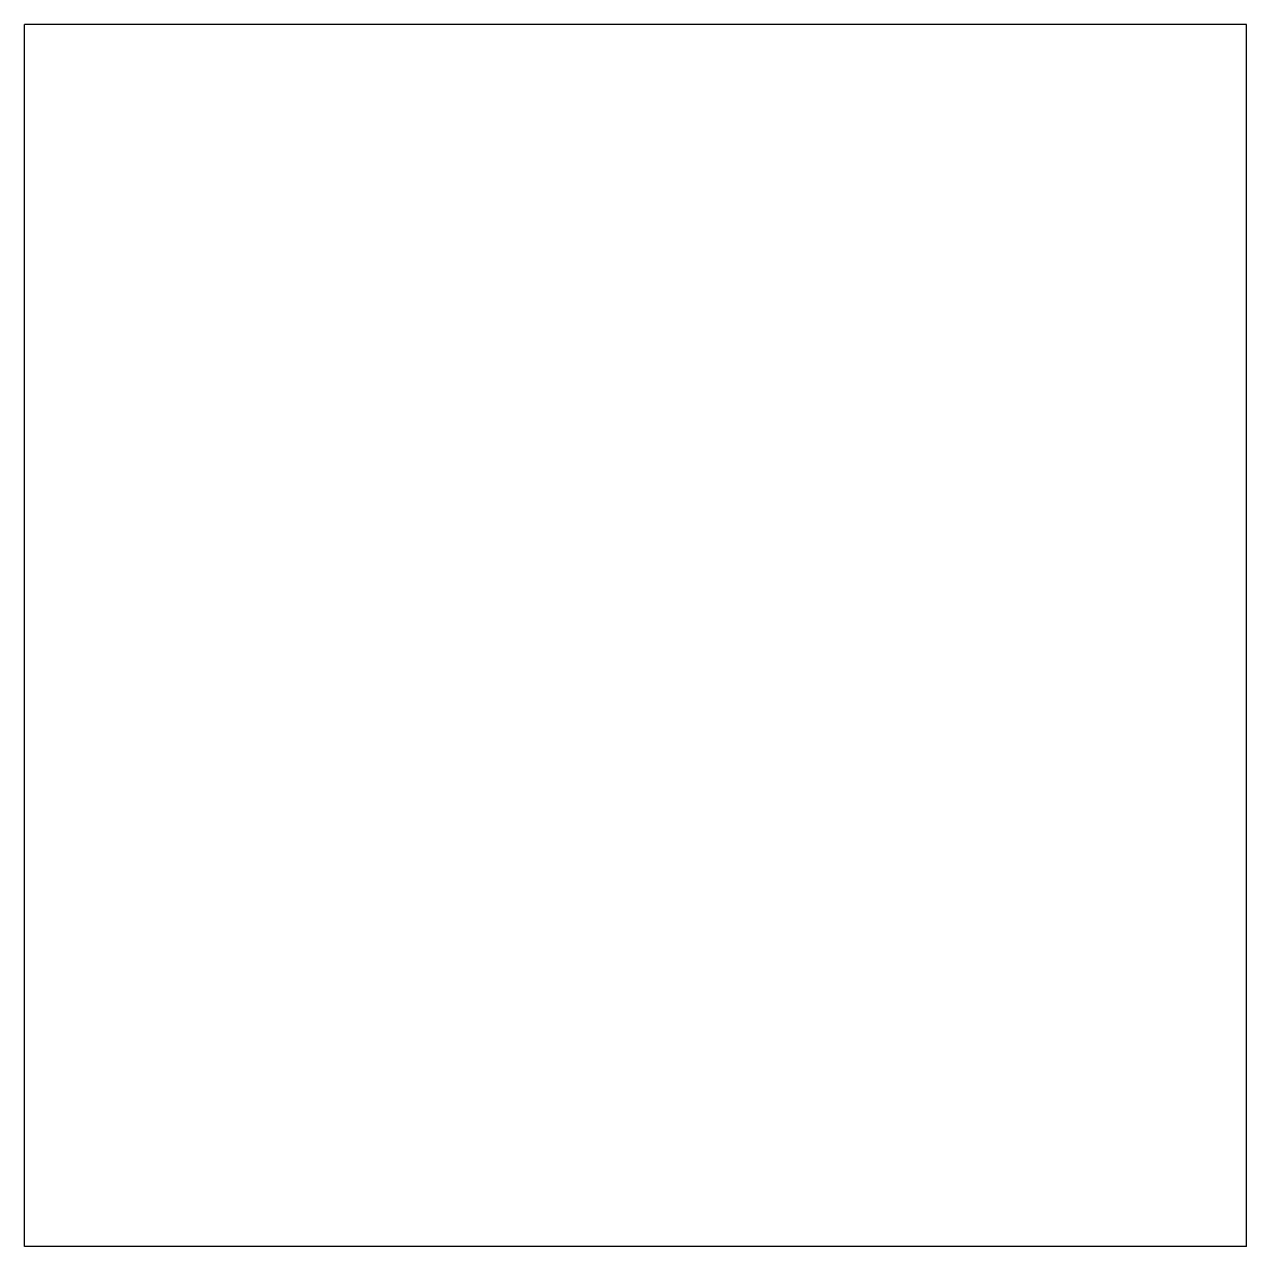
# Model space of a CAD drawing. Extents: x 20 to 35, y 10 to 25.
import ezdxf

# ---------------------------------------------------------------- set-up
doc = ezdxf.new("R2010")
doc.units = 0
doc.layers.add('MODELSKETCH_VISIBLE', color=7, linetype='CONTINUOUS')

msp = doc.modelspace()

# ---------------------------------------------------------------- linework, layer by layer
at = {"layer": 'MODELSKETCH_VISIBLE'}
for p, q in [((35, 25), (20, 25)), ((20, 10), (20, 25)), ((35, 10), (35, 25)), ((35, 10), (20, 10))]:
    msp.add_line(p, q, dxfattribs=at)

doc.saveas('drawing.dxf')
